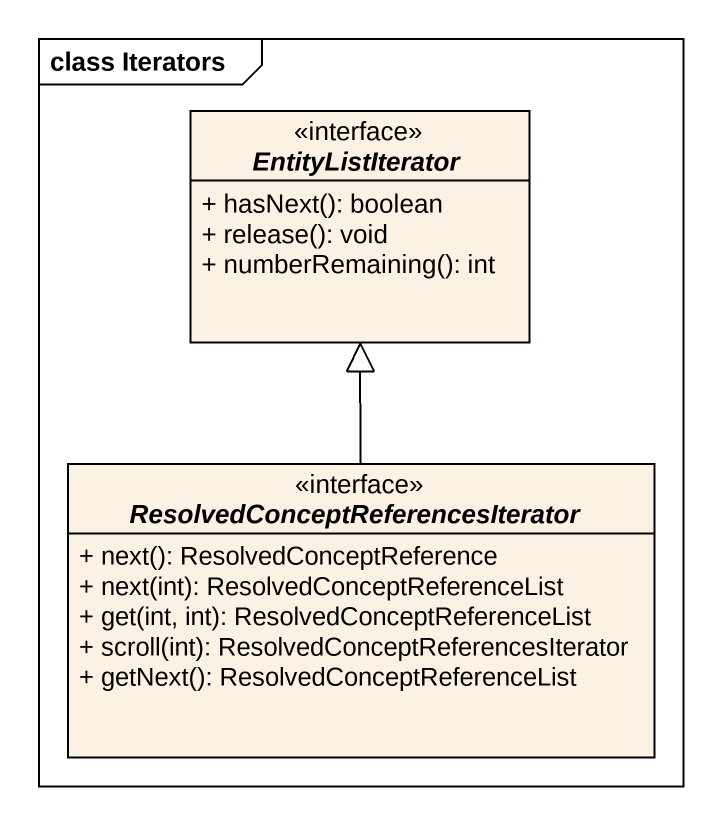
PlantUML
@startuml
mainframe class Iterators
hide circle
hide empty members
skinparam classAttributeIconSize 0
interface EntityListIterator <<interface>> {
  + hasNext(): boolean
  + release(): void
  + numberRemaining(): int
}
interface "ResolvedConceptReferencesIterator" as ResolvedConceptReferencesIte <<interface>> {
  + next(): ResolvedConceptReference
  + next(int): ResolvedConceptReferenceList
  + get(int, int): ResolvedConceptReferenceList
  + scroll(int): ResolvedConceptReferencesIterator
  + getNext(): ResolvedConceptReferenceList
}
ResolvedConceptReferencesIte -up-|> EntityListIterator
@enduml
